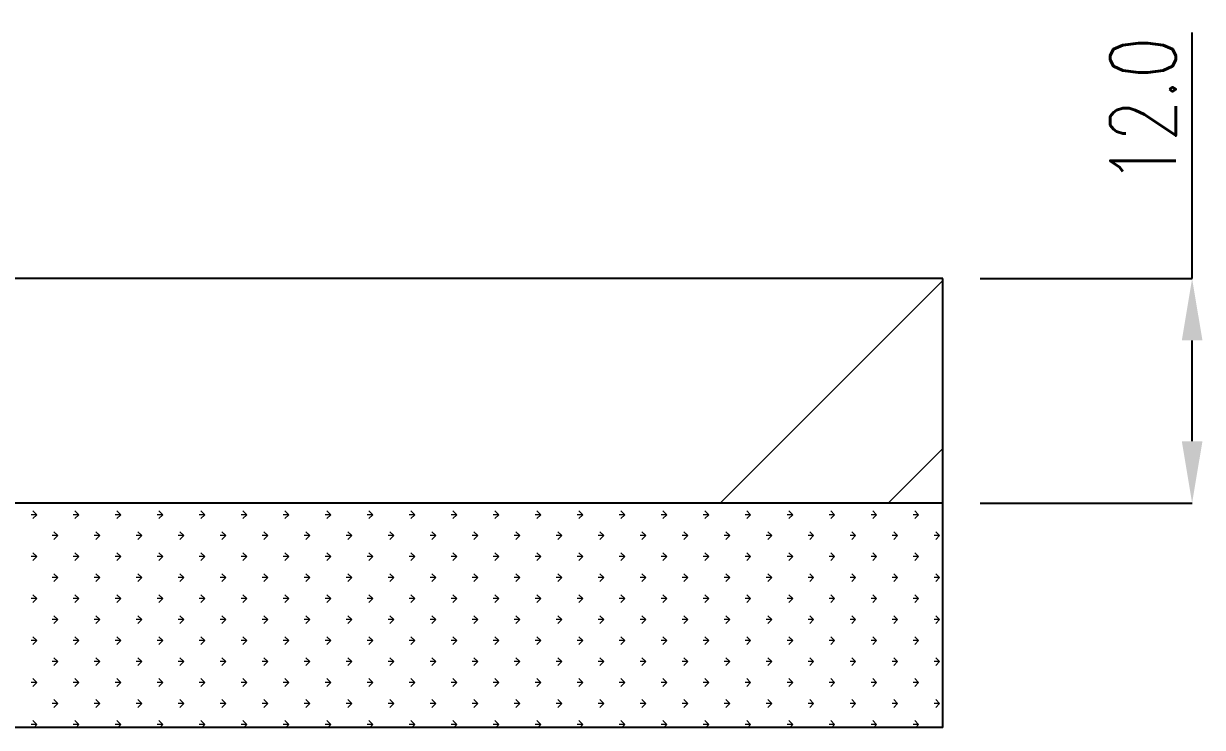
# Model space of a CAD drawing. Header units: millimetres. Extents: x 10 to 410, y 8 to 289.
# Drawn here: x 187.4 to 250.4, y 116.4 to 154 of the extents above; entities that cross this region are included whole.
import ezdxf

# ---------------------------------------------------------------- set-up
doc = ezdxf.new("R2010")
doc.units = ezdxf.units.MM
doc.header["$PDSIZE"] = -1
doc.layers.add('SLD-0', color=179, linetype='Continuous')
doc.styles.add('SLDTEXTSTYLE0', font='TXT', dxfattribs={"width": 0.75, "bigfont": 'bigfont'})
doc.dimstyles.new('SLDDIMSTYLE6', dxfattribs={"dimtxt": 3.5, "dimasz": 3.302, "dimexe": 0, "dimexo": 0.0625, "dimgap": 0.875, "dimtad": 1, "dimdec": 1, "dimrnd": 1e-09, "dimzin": 4, "dimdsep": 46, "dimtxsty": 'SLDTEXTSTYLE0', "dimsah": 1, "dimcen": 0.09, "dimadec": 0, "dimazin": 1, "dimtfac": 1, "dimtdec": 1, "dimtofl": 0, "dimtmove": 0, "dimatfit": 3, "dimfxl": 1, "dimfrac": 2, "dimtolj": 1, "dimtzin": 12, "dimarcsym": 0})

# ---------------------------------------------------------------- blocks, each defined once
blk = doc.blocks.new('SW_HATCH_1')
at = {"color": 0, "linetype": 'Continuous', "lineweight": 18}
for p, q in [((152.664, 11.225), (152.454, 11.436)), ((154.909, 11.225), (154.699, 11.436)), ((157.154, 11.225), (156.944, 11.436)), ((159.4, 11.225), (159.189, 11.436)), ((161.645, 11.225), (161.434, 11.436)), ((163.89, 11.225), (163.679, 11.436)), ((166.135, 11.225), (165.924, 11.436)), ((168.38, 11.225), (168.169, 11.436)), ((170.625, 11.225), (170.414, 11.436)), ((172.87, 11.225), (172.659, 11.436)), ((175.115, 11.225), (174.905, 11.436)), ((177.36, 11.225), (177.15, 11.436)), ((179.605, 11.225), (179.395, 11.436)), ((181.85, 11.225), (181.64, 11.436)), ((184.095, 11.225), (183.885, 11.436)), ((186.34, 11.225), (186.13, 11.436)), ((188.585, 11.225), (188.375, 11.436)), ((190.83, 11.225), (190.62, 11.436)), ((193.076, 11.225), (192.865, 11.436)), ((195.321, 11.225), (195.11, 11.436)), ((197.566, 11.225), (197.355, 11.436)), ((199.811, 11.225), (199.6, 11.436)), ((152.664, 11.225), (152.367, 11.225)), ((152.664, 11.225), (152.454, 11.015)), ((154.909, 11.225), (154.612, 11.225)), ((154.909, 11.225), (154.699, 11.015)), ((157.154, 11.225), (156.857, 11.225)), ((157.154, 11.225), (156.944, 11.015)), ((159.4, 11.225), (159.102, 11.225)), ((159.4, 11.225), (159.189, 11.015)), ((161.645, 11.225), (161.347, 11.225)), ((161.645, 11.225), (161.434, 11.015)), ((163.89, 11.225), (163.592, 11.225)), ((163.89, 11.225), (163.679, 11.015)), ((166.135, 11.225), (165.837, 11.225)), ((166.135, 11.225), (165.924, 11.015)), ((168.38, 11.225), (168.082, 11.225)), ((168.38, 11.225), (168.169, 11.015)), ((170.625, 11.225), (170.327, 11.225)), ((170.625, 11.225), (170.414, 11.015)), ((172.87, 11.225), (172.572, 11.225)), ((172.87, 11.225), (172.659, 11.015)), ((175.115, 11.225), (174.817, 11.225)), ((175.115, 11.225), (174.905, 11.015)), ((177.36, 11.225), (177.062, 11.225)), ((177.36, 11.225), (177.15, 11.015)), ((179.605, 11.225), (179.307, 11.225)), ((179.605, 11.225), (179.395, 11.015)), ((181.85, 11.225), (181.553, 11.225)), ((181.85, 11.225), (181.64, 11.015)), ((184.095, 11.225), (183.798, 11.225)), ((184.095, 11.225), (183.885, 11.015)), ((186.34, 11.225), (186.043, 11.225)), ((186.34, 11.225), (186.13, 11.015)), ((188.585, 11.225), (188.288, 11.225)), ((188.585, 11.225), (188.375, 11.015)), ((190.83, 11.225), (190.533, 11.225)), ((190.83, 11.225), (190.62, 11.015)), ((193.076, 11.225), (192.778, 11.225)), ((193.076, 11.225), (192.865, 11.015)), ((195.321, 11.225), (195.023, 11.225)), ((195.321, 11.225), (195.11, 11.015)), ((197.566, 11.225), (197.268, 11.225)), ((197.566, 11.225), (197.355, 11.015)), ((199.811, 11.225), (199.513, 11.225)), ((199.811, 11.225), (199.6, 11.015)), ((153.787, 10.103), (153.489, 10.103)), ((153.787, 10.103), (153.576, 10.313)), ((153.787, 10.103), (153.576, 9.892)), ((156.032, 10.103), (155.734, 10.103)), ((156.032, 10.103), (155.821, 10.313)), ((156.032, 10.103), (155.821, 9.892)), ((158.277, 10.103), (157.979, 10.103)), ((158.277, 10.103), (158.067, 10.313)), ((158.277, 10.103), (158.067, 9.892)), ((160.522, 10.103), (160.224, 10.103)), ((160.522, 10.103), (160.312, 10.313)), ((160.522, 10.103), (160.312, 9.892)), ((162.767, 10.103), (162.469, 10.103)), ((162.767, 10.103), (162.557, 10.313)), ((162.767, 10.103), (162.557, 9.892)), ((165.012, 10.103), (164.715, 10.103)), ((165.012, 10.103), (164.802, 10.313)), ((165.012, 10.103), (164.802, 9.892)), ((167.257, 10.103), (166.96, 10.103)), ((167.257, 10.103), (167.047, 10.313)), ((167.257, 10.103), (167.047, 9.892)), ((169.502, 10.103), (169.205, 10.103)), ((169.502, 10.103), (169.292, 10.313)), ((169.502, 10.103), (169.292, 9.892)), ((171.747, 10.103), (171.45, 10.103)), ((171.747, 10.103), (171.537, 10.313)), ((171.747, 10.103), (171.537, 9.892)), ((173.992, 10.103), (173.695, 10.103)), ((173.992, 10.103), (173.782, 10.313)), ((173.992, 10.103), (173.782, 9.892)), ((176.238, 10.103), (175.94, 10.103)), ((176.238, 10.103), (176.027, 10.313)), ((176.238, 10.103), (176.027, 9.892)), ((178.483, 10.103), (178.185, 10.103)), ((178.483, 10.103), (178.272, 10.313)), ((178.483, 10.103), (178.272, 9.892)), ((180.728, 10.103), (180.43, 10.103)), ((180.728, 10.103), (180.517, 10.313)), ((180.728, 10.103), (180.517, 9.892)), ((182.973, 10.103), (182.675, 10.103)), ((182.973, 10.103), (182.762, 10.313)), ((182.973, 10.103), (182.762, 9.892)), ((185.218, 10.103), (184.92, 10.103)), ((185.218, 10.103), (185.007, 10.313)), ((185.218, 10.103), (185.007, 9.892)), ((187.463, 10.103), (187.165, 10.103)), ((187.463, 10.103), (187.252, 10.313)), ((187.463, 10.103), (187.252, 9.892)), ((189.708, 10.103), (189.41, 10.103)), ((189.708, 10.103), (189.497, 10.313)), ((189.708, 10.103), (189.497, 9.892)), ((191.953, 10.103), (191.655, 10.103)), ((191.953, 10.103), (191.742, 10.313)), ((191.953, 10.103), (191.742, 9.892)), ((194.198, 10.103), (193.9, 10.103)), ((194.198, 10.103), (193.988, 10.313)), ((194.198, 10.103), (193.988, 9.892)), ((196.443, 10.103), (196.145, 10.103)), ((196.443, 10.103), (196.233, 10.313)), ((196.443, 10.103), (196.233, 9.892)), ((198.688, 10.103), (198.391, 10.103)), ((198.688, 10.103), (198.478, 10.313)), ((198.688, 10.103), (198.478, 9.892)), ((200.933, 10.103), (200.636, 10.103)), ((200.933, 10.103), (200.723, 10.313)), ((200.933, 10.103), (200.723, 9.892)), ((152.664, 8.98), (152.367, 8.98)), ((152.664, 8.98), (152.454, 9.191)), ((152.664, 8.98), (152.454, 8.77)), ((154.909, 8.98), (154.612, 8.98)), ((154.909, 8.98), (154.699, 9.191)), ((154.909, 8.98), (154.699, 8.77)), ((157.154, 8.98), (156.857, 8.98)), ((157.154, 8.98), (156.944, 9.191)), ((157.154, 8.98), (156.944, 8.77)), ((159.4, 8.98), (159.102, 8.98)), ((159.4, 8.98), (159.189, 9.191)), ((159.4, 8.98), (159.189, 8.77)), ((161.645, 8.98), (161.347, 8.98)), ((161.645, 8.98), (161.434, 9.191)), ((161.645, 8.98), (161.434, 8.77)), ((163.89, 8.98), (163.592, 8.98)), ((163.89, 8.98), (163.679, 9.191)), ((163.89, 8.98), (163.679, 8.77)), ((166.135, 8.98), (165.837, 8.98)), ((166.135, 8.98), (165.924, 9.191)), ((166.135, 8.98), (165.924, 8.77)), ((168.38, 8.98), (168.082, 8.98)), ((168.38, 8.98), (168.169, 9.191)), ((168.38, 8.98), (168.169, 8.77)), ((170.625, 8.98), (170.327, 8.98)), ((170.625, 8.98), (170.414, 9.191)), ((170.625, 8.98), (170.414, 8.77)), ((172.87, 8.98), (172.572, 8.98)), ((172.87, 8.98), (172.659, 9.191)), ((172.87, 8.98), (172.659, 8.77)), ((175.115, 8.98), (174.817, 8.98)), ((175.115, 8.98), (174.905, 9.191)), ((175.115, 8.98), (174.905, 8.77)), ((177.36, 8.98), (177.062, 8.98)), ((177.36, 8.98), (177.15, 9.191)), ((177.36, 8.98), (177.15, 8.77)), ((179.605, 8.98), (179.307, 8.98)), ((179.605, 8.98), (179.395, 9.191)), ((179.605, 8.98), (179.395, 8.77)), ((181.85, 8.98), (181.553, 8.98)), ((181.85, 8.98), (181.64, 9.191)), ((181.85, 8.98), (181.64, 8.77)), ((184.095, 8.98), (183.798, 8.98)), ((184.095, 8.98), (183.885, 9.191)), ((184.095, 8.98), (183.885, 8.77)), ((186.34, 8.98), (186.043, 8.98)), ((186.34, 8.98), (186.13, 9.191)), ((186.34, 8.98), (186.13, 8.77)), ((188.585, 8.98), (188.288, 8.98)), ((188.585, 8.98), (188.375, 9.191)), ((188.585, 8.98), (188.375, 8.77)), ((190.83, 8.98), (190.533, 8.98)), ((190.83, 8.98), (190.62, 9.191)), ((190.83, 8.98), (190.62, 8.77)), ((193.076, 8.98), (192.778, 8.98)), ((193.076, 8.98), (192.865, 9.191)), ((193.076, 8.98), (192.865, 8.77)), ((195.321, 8.98), (195.023, 8.98)), ((195.321, 8.98), (195.11, 9.191)), ((195.321, 8.98), (195.11, 8.77)), ((197.566, 8.98), (197.268, 8.98)), ((197.566, 8.98), (197.355, 9.191)), ((197.566, 8.98), (197.355, 8.77)), ((199.811, 8.98), (199.513, 8.98)), ((199.811, 8.98), (199.6, 9.191)), ((199.811, 8.98), (199.6, 8.77)), ((153.787, 7.858), (153.489, 7.858)), ((153.787, 7.858), (153.576, 8.068)), ((153.787, 7.858), (153.576, 7.647)), ((156.032, 7.858), (155.734, 7.858)), ((156.032, 7.858), (155.821, 8.068)), ((156.032, 7.858), (155.821, 7.647)), ((158.277, 7.858), (157.979, 7.858)), ((158.277, 7.858), (158.067, 8.068)), ((158.277, 7.858), (158.067, 7.647)), ((160.522, 7.858), (160.224, 7.858)), ((160.522, 7.858), (160.312, 8.068)), ((160.522, 7.858), (160.312, 7.647)), ((162.767, 7.858), (162.469, 7.858)), ((162.767, 7.858), (162.557, 8.068)), ((162.767, 7.858), (162.557, 7.647)), ((165.012, 7.858), (164.715, 7.858)), ((165.012, 7.858), (164.802, 8.068)), ((165.012, 7.858), (164.802, 7.647)), ((167.257, 7.858), (166.96, 7.858)), ((167.257, 7.858), (167.047, 8.068)), ((167.257, 7.858), (167.047, 7.647)), ((169.502, 7.858), (169.205, 7.858)), ((169.502, 7.858), (169.292, 8.068)), ((169.502, 7.858), (169.292, 7.647)), ((171.747, 7.858), (171.45, 7.858)), ((171.747, 7.858), (171.537, 8.068)), ((171.747, 7.858), (171.537, 7.647)), ((173.992, 7.858), (173.695, 7.858)), ((173.992, 7.858), (173.782, 8.068)), ((173.992, 7.858), (173.782, 7.647)), ((176.238, 7.858), (175.94, 7.858)), ((176.238, 7.858), (176.027, 8.068)), ((176.238, 7.858), (176.027, 7.647)), ((178.483, 7.858), (178.185, 7.858)), ((178.483, 7.858), (178.272, 8.068)), ((178.483, 7.858), (178.272, 7.647)), ((180.728, 7.858), (180.43, 7.858)), ((180.728, 7.858), (180.517, 8.068)), ((180.728, 7.858), (180.517, 7.647)), ((182.973, 7.858), (182.675, 7.858)), ((182.973, 7.858), (182.762, 8.068)), ((182.973, 7.858), (182.762, 7.647)), ((185.218, 7.858), (184.92, 7.858)), ((185.218, 7.858), (185.007, 8.068)), ((185.218, 7.858), (185.007, 7.647)), ((187.463, 7.858), (187.165, 7.858)), ((187.463, 7.858), (187.252, 8.068)), ((187.463, 7.858), (187.252, 7.647)), ((189.708, 7.858), (189.41, 7.858)), ((189.708, 7.858), (189.497, 8.068)), ((189.708, 7.858), (189.497, 7.647)), ((191.953, 7.858), (191.655, 7.858)), ((191.953, 7.858), (191.742, 8.068)), ((191.953, 7.858), (191.742, 7.647)), ((194.198, 7.858), (193.9, 7.858)), ((194.198, 7.858), (193.988, 8.068)), ((194.198, 7.858), (193.988, 7.647)), ((196.443, 7.858), (196.145, 7.858)), ((196.443, 7.858), (196.233, 8.068)), ((196.443, 7.858), (196.233, 7.647)), ((198.688, 7.858), (198.391, 7.858)), ((198.688, 7.858), (198.478, 8.068)), ((198.688, 7.858), (198.478, 7.647)), ((200.933, 7.858), (200.636, 7.858)), ((200.933, 7.858), (200.723, 8.068)), ((200.933, 7.858), (200.723, 7.647)), ((152.664, 6.735), (152.454, 6.946)), ((154.909, 6.735), (154.699, 6.946)), ((157.154, 6.735), (156.944, 6.946)), ((159.4, 6.735), (159.189, 6.946)), ((161.645, 6.735), (161.434, 6.946)), ((163.89, 6.735), (163.679, 6.946)), ((166.135, 6.735), (165.924, 6.946)), ((168.38, 6.735), (168.169, 6.946)), ((170.625, 6.735), (170.414, 6.946)), ((172.87, 6.735), (172.659, 6.946)), ((175.115, 6.735), (174.905, 6.946)), ((177.36, 6.735), (177.15, 6.946)), ((179.605, 6.735), (179.395, 6.946)), ((181.85, 6.735), (181.64, 6.946)), ((184.095, 6.735), (183.885, 6.946)), ((186.34, 6.735), (186.13, 6.946)), ((188.585, 6.735), (188.375, 6.946)), ((190.83, 6.735), (190.62, 6.946)), ((193.076, 6.735), (192.865, 6.946)), ((195.321, 6.735), (195.11, 6.946)), ((197.566, 6.735), (197.355, 6.946)), ((199.811, 6.735), (199.6, 6.946)), ((152.664, 6.735), (152.367, 6.735)), ((152.664, 6.735), (152.454, 6.525)), ((154.909, 6.735), (154.612, 6.735)), ((154.909, 6.735), (154.699, 6.525)), ((157.154, 6.735), (156.857, 6.735)), ((157.154, 6.735), (156.944, 6.525)), ((159.4, 6.735), (159.102, 6.735)), ((159.4, 6.735), (159.189, 6.525)), ((161.645, 6.735), (161.347, 6.735)), ((161.645, 6.735), (161.434, 6.525)), ((163.89, 6.735), (163.592, 6.735)), ((163.89, 6.735), (163.679, 6.525)), ((166.135, 6.735), (165.837, 6.735)), ((166.135, 6.735), (165.924, 6.525)), ((168.38, 6.735), (168.082, 6.735)), ((168.38, 6.735), (168.169, 6.525)), ((170.625, 6.735), (170.327, 6.735)), ((170.625, 6.735), (170.414, 6.525)), ((172.87, 6.735), (172.572, 6.735)), ((172.87, 6.735), (172.659, 6.525)), ((175.115, 6.735), (174.817, 6.735)), ((175.115, 6.735), (174.905, 6.525)), ((177.36, 6.735), (177.062, 6.735)), ((177.36, 6.735), (177.15, 6.525)), ((179.605, 6.735), (179.307, 6.735)), ((179.605, 6.735), (179.395, 6.525)), ((181.85, 6.735), (181.553, 6.735)), ((181.85, 6.735), (181.64, 6.525)), ((184.095, 6.735), (183.798, 6.735)), ((184.095, 6.735), (183.885, 6.525)), ((186.34, 6.735), (186.043, 6.735)), ((186.34, 6.735), (186.13, 6.525)), ((188.585, 6.735), (188.288, 6.735)), ((188.585, 6.735), (188.375, 6.525)), ((190.83, 6.735), (190.533, 6.735)), ((190.83, 6.735), (190.62, 6.525)), ((193.076, 6.735), (192.778, 6.735)), ((193.076, 6.735), (192.865, 6.525)), ((195.321, 6.735), (195.023, 6.735)), ((195.321, 6.735), (195.11, 6.525)), ((197.566, 6.735), (197.268, 6.735)), ((197.566, 6.735), (197.355, 6.525)), ((199.811, 6.735), (199.513, 6.735)), ((199.811, 6.735), (199.6, 6.525)), ((153.787, 5.613), (153.576, 5.823)), ((156.032, 5.613), (155.821, 5.823)), ((158.277, 5.613), (158.067, 5.823)), ((160.522, 5.613), (160.312, 5.823)), ((162.767, 5.613), (162.557, 5.823)), ((165.012, 5.613), (164.802, 5.823)), ((167.257, 5.613), (167.047, 5.823)), ((169.502, 5.613), (169.292, 5.823)), ((171.747, 5.613), (171.537, 5.823)), ((173.992, 5.613), (173.782, 5.823)), ((176.238, 5.613), (176.027, 5.823)), ((178.483, 5.613), (178.272, 5.823)), ((180.728, 5.613), (180.517, 5.823)), ((182.973, 5.613), (182.762, 5.823)), ((185.218, 5.613), (185.007, 5.823)), ((187.463, 5.613), (187.252, 5.823)), ((189.708, 5.613), (189.497, 5.823)), ((191.953, 5.613), (191.742, 5.823)), ((194.198, 5.613), (193.988, 5.823)), ((196.443, 5.613), (196.233, 5.823)), ((198.688, 5.613), (198.478, 5.823)), ((200.933, 5.613), (200.723, 5.823)), ((153.787, 5.613), (153.489, 5.613)), ((153.787, 5.613), (153.576, 5.402)), ((156.032, 5.613), (155.734, 5.613)), ((156.032, 5.613), (155.821, 5.402)), ((158.277, 5.613), (157.979, 5.613)), ((158.277, 5.613), (158.067, 5.402)), ((160.522, 5.613), (160.224, 5.613)), ((160.522, 5.613), (160.312, 5.402)), ((162.767, 5.613), (162.469, 5.613)), ((162.767, 5.613), (162.557, 5.402)), ((165.012, 5.613), (164.715, 5.613)), ((165.012, 5.613), (164.802, 5.402)), ((167.257, 5.613), (166.96, 5.613)), ((167.257, 5.613), (167.047, 5.402)), ((169.502, 5.613), (169.205, 5.613)), ((169.502, 5.613), (169.292, 5.402)), ((171.747, 5.613), (171.45, 5.613)), ((171.747, 5.613), (171.537, 5.402)), ((173.992, 5.613), (173.695, 5.613)), ((173.992, 5.613), (173.782, 5.402)), ((176.238, 5.613), (175.94, 5.613)), ((176.238, 5.613), (176.027, 5.402)), ((178.483, 5.613), (178.185, 5.613)), ((178.483, 5.613), (178.272, 5.402)), ((180.728, 5.613), (180.43, 5.613)), ((180.728, 5.613), (180.517, 5.402)), ((182.973, 5.613), (182.675, 5.613)), ((182.973, 5.613), (182.762, 5.402)), ((185.218, 5.613), (184.92, 5.613)), ((185.218, 5.613), (185.007, 5.402)), ((187.463, 5.613), (187.165, 5.613)), ((187.463, 5.613), (187.252, 5.402)), ((189.708, 5.613), (189.41, 5.613)), ((189.708, 5.613), (189.497, 5.402)), ((191.953, 5.613), (191.655, 5.613)), ((191.953, 5.613), (191.742, 5.402)), ((194.198, 5.613), (193.9, 5.613)), ((194.198, 5.613), (193.988, 5.402)), ((196.443, 5.613), (196.145, 5.613)), ((196.443, 5.613), (196.233, 5.402)), ((198.688, 5.613), (198.391, 5.613)), ((198.688, 5.613), (198.478, 5.402)), ((200.933, 5.613), (200.636, 5.613)), ((200.933, 5.613), (200.723, 5.402)), ((152.664, 4.49), (152.367, 4.49)), ((152.664, 4.49), (152.454, 4.701)), ((152.664, 4.49), (152.454, 4.28)), ((154.909, 4.49), (154.612, 4.49)), ((154.909, 4.49), (154.699, 4.701)), ((154.909, 4.49), (154.699, 4.28)), ((157.154, 4.49), (156.857, 4.49)), ((157.154, 4.49), (156.944, 4.701)), ((157.154, 4.49), (156.944, 4.28)), ((159.4, 4.49), (159.102, 4.49)), ((159.4, 4.49), (159.189, 4.701)), ((159.4, 4.49), (159.189, 4.28)), ((161.645, 4.49), (161.347, 4.49)), ((161.645, 4.49), (161.434, 4.701)), ((161.645, 4.49), (161.434, 4.28)), ((163.89, 4.49), (163.592, 4.49)), ((163.89, 4.49), (163.679, 4.701)), ((163.89, 4.49), (163.679, 4.28)), ((166.135, 4.49), (165.837, 4.49)), ((166.135, 4.49), (165.924, 4.701)), ((166.135, 4.49), (165.924, 4.28)), ((168.38, 4.49), (168.082, 4.49)), ((168.38, 4.49), (168.169, 4.701)), ((168.38, 4.49), (168.169, 4.28)), ((170.625, 4.49), (170.327, 4.49)), ((170.625, 4.49), (170.414, 4.701)), ((170.625, 4.49), (170.414, 4.28)), ((172.87, 4.49), (172.572, 4.49)), ((172.87, 4.49), (172.659, 4.701)), ((172.87, 4.49), (172.659, 4.28)), ((175.115, 4.49), (174.817, 4.49)), ((175.115, 4.49), (174.905, 4.701)), ((175.115, 4.49), (174.905, 4.28)), ((177.36, 4.49), (177.062, 4.49)), ((177.36, 4.49), (177.15, 4.701)), ((177.36, 4.49), (177.15, 4.28)), ((179.605, 4.49), (179.307, 4.49)), ((179.605, 4.49), (179.395, 4.701)), ((179.605, 4.49), (179.395, 4.28)), ((181.85, 4.49), (181.553, 4.49)), ((181.85, 4.49), (181.64, 4.701)), ((181.85, 4.49), (181.64, 4.28)), ((184.095, 4.49), (183.798, 4.49)), ((184.095, 4.49), (183.885, 4.701)), ((184.095, 4.49), (183.885, 4.28)), ((186.34, 4.49), (186.043, 4.49)), ((186.34, 4.49), (186.13, 4.701)), ((186.34, 4.49), (186.13, 4.28)), ((188.585, 4.49), (188.288, 4.49)), ((188.585, 4.49), (188.375, 4.701)), ((188.585, 4.49), (188.375, 4.28)), ((190.83, 4.49), (190.533, 4.49)), ((190.83, 4.49), (190.62, 4.701)), ((190.83, 4.49), (190.62, 4.28)), ((193.076, 4.49), (192.778, 4.49)), ((193.076, 4.49), (192.865, 4.701)), ((193.076, 4.49), (192.865, 4.28)), ((195.321, 4.49), (195.023, 4.49)), ((195.321, 4.49), (195.11, 4.701)), ((195.321, 4.49), (195.11, 4.28)), ((197.566, 4.49), (197.268, 4.49)), ((197.566, 4.49), (197.355, 4.701)), ((197.566, 4.49), (197.355, 4.28)), ((199.811, 4.49), (199.513, 4.49)), ((199.811, 4.49), (199.6, 4.701)), ((199.811, 4.49), (199.6, 4.28)), ((153.787, 3.368), (153.489, 3.368)), ((153.787, 3.368), (153.576, 3.578)), ((153.787, 3.368), (153.576, 3.157)), ((156.032, 3.368), (155.734, 3.368)), ((156.032, 3.368), (155.821, 3.578)), ((156.032, 3.368), (155.821, 3.157)), ((158.277, 3.368), (157.979, 3.368)), ((158.277, 3.368), (158.067, 3.578)), ((158.277, 3.368), (158.067, 3.157)), ((160.522, 3.368), (160.224, 3.368)), ((160.522, 3.368), (160.312, 3.578)), ((160.522, 3.368), (160.312, 3.157)), ((162.767, 3.368), (162.469, 3.368)), ((162.767, 3.368), (162.557, 3.578)), ((162.767, 3.368), (162.557, 3.157)), ((165.012, 3.368), (164.715, 3.368)), ((165.012, 3.368), (164.802, 3.578)), ((165.012, 3.368), (164.802, 3.157)), ((167.257, 3.368), (166.96, 3.368)), ((167.257, 3.368), (167.047, 3.578)), ((167.257, 3.368), (167.047, 3.157)), ((169.502, 3.368), (169.205, 3.368)), ((169.502, 3.368), (169.292, 3.578)), ((169.502, 3.368), (169.292, 3.157)), ((171.747, 3.368), (171.45, 3.368)), ((171.747, 3.368), (171.537, 3.578)), ((171.747, 3.368), (171.537, 3.157)), ((173.992, 3.368), (173.695, 3.368)), ((173.992, 3.368), (173.782, 3.578)), ((173.992, 3.368), (173.782, 3.157)), ((176.238, 3.368), (175.94, 3.368)), ((176.238, 3.368), (176.027, 3.578)), ((176.238, 3.368), (176.027, 3.157)), ((178.483, 3.368), (178.185, 3.368)), ((178.483, 3.368), (178.272, 3.578)), ((178.483, 3.368), (178.272, 3.157)), ((180.728, 3.368), (180.43, 3.368)), ((180.728, 3.368), (180.517, 3.578)), ((180.728, 3.368), (180.517, 3.157)), ((182.973, 3.368), (182.675, 3.368)), ((182.973, 3.368), (182.762, 3.578)), ((182.973, 3.368), (182.762, 3.157)), ((185.218, 3.368), (184.92, 3.368)), ((185.218, 3.368), (185.007, 3.578)), ((185.218, 3.368), (185.007, 3.157)), ((187.463, 3.368), (187.165, 3.368)), ((187.463, 3.368), (187.252, 3.578)), ((187.463, 3.368), (187.252, 3.157)), ((189.708, 3.368), (189.41, 3.368)), ((189.708, 3.368), (189.497, 3.578)), ((189.708, 3.368), (189.497, 3.157)), ((191.953, 3.368), (191.655, 3.368)), ((191.953, 3.368), (191.742, 3.578)), ((191.953, 3.368), (191.742, 3.157)), ((194.198, 3.368), (193.9, 3.368)), ((194.198, 3.368), (193.988, 3.578)), ((194.198, 3.368), (193.988, 3.157)), ((196.443, 3.368), (196.145, 3.368)), ((196.443, 3.368), (196.233, 3.578)), ((196.443, 3.368), (196.233, 3.157)), ((198.688, 3.368), (198.391, 3.368)), ((198.688, 3.368), (198.478, 3.578)), ((198.688, 3.368), (198.478, 3.157)), ((200.933, 3.368), (200.636, 3.368)), ((200.933, 3.368), (200.723, 3.578)), ((200.933, 3.368), (200.723, 3.157)), ((152.664, 2.245), (152.367, 2.245)), ((152.664, 2.245), (152.454, 2.456)), ((152.664, 2.245), (152.454, 2.035)), ((154.909, 2.245), (154.612, 2.245)), ((154.909, 2.245), (154.699, 2.456)), ((154.909, 2.245), (154.699, 2.035)), ((157.154, 2.245), (156.857, 2.245)), ((157.154, 2.245), (156.944, 2.456)), ((157.154, 2.245), (156.944, 2.035)), ((159.4, 2.245), (159.102, 2.245)), ((159.4, 2.245), (159.189, 2.456)), ((159.4, 2.245), (159.189, 2.035)), ((161.645, 2.245), (161.347, 2.245)), ((161.645, 2.245), (161.434, 2.456)), ((161.645, 2.245), (161.434, 2.035)), ((163.89, 2.245), (163.592, 2.245)), ((163.89, 2.245), (163.679, 2.456)), ((163.89, 2.245), (163.679, 2.035)), ((166.135, 2.245), (165.837, 2.245)), ((166.135, 2.245), (165.924, 2.456)), ((166.135, 2.245), (165.924, 2.035)), ((168.38, 2.245), (168.082, 2.245)), ((168.38, 2.245), (168.169, 2.456)), ((168.38, 2.245), (168.169, 2.035)), ((170.625, 2.245), (170.327, 2.245)), ((170.625, 2.245), (170.414, 2.456)), ((170.625, 2.245), (170.414, 2.035)), ((172.87, 2.245), (172.572, 2.245)), ((172.87, 2.245), (172.659, 2.456)), ((172.87, 2.245), (172.659, 2.035)), ((175.115, 2.245), (174.817, 2.245)), ((175.115, 2.245), (174.905, 2.456)), ((175.115, 2.245), (174.905, 2.035)), ((177.36, 2.245), (177.062, 2.245)), ((177.36, 2.245), (177.15, 2.456)), ((177.36, 2.245), (177.15, 2.035)), ((179.605, 2.245), (179.307, 2.245)), ((179.605, 2.245), (179.395, 2.456)), ((179.605, 2.245), (179.395, 2.035)), ((181.85, 2.245), (181.553, 2.245)), ((181.85, 2.245), (181.64, 2.456)), ((181.85, 2.245), (181.64, 2.035)), ((184.095, 2.245), (183.798, 2.245)), ((184.095, 2.245), (183.885, 2.456)), ((184.095, 2.245), (183.885, 2.035)), ((186.34, 2.245), (186.043, 2.245)), ((186.34, 2.245), (186.13, 2.456)), ((186.34, 2.245), (186.13, 2.035)), ((188.585, 2.245), (188.288, 2.245)), ((188.585, 2.245), (188.375, 2.456)), ((188.585, 2.245), (188.375, 2.035)), ((190.83, 2.245), (190.533, 2.245)), ((190.83, 2.245), (190.62, 2.456)), ((190.83, 2.245), (190.62, 2.035)), ((193.076, 2.245), (192.778, 2.245)), ((193.076, 2.245), (192.865, 2.456)), ((193.076, 2.245), (192.865, 2.035)), ((195.321, 2.245), (195.023, 2.245)), ((195.321, 2.245), (195.11, 2.456)), ((195.321, 2.245), (195.11, 2.035)), ((197.566, 2.245), (197.268, 2.245)), ((197.566, 2.245), (197.355, 2.456)), ((197.566, 2.245), (197.355, 2.035)), ((199.811, 2.245), (199.513, 2.245)), ((199.811, 2.245), (199.6, 2.456)), ((199.811, 2.245), (199.6, 2.035)), ((153.787, 1.123), (153.576, 1.333)), ((156.032, 1.123), (155.821, 1.333)), ((158.277, 1.123), (158.067, 1.333)), ((160.522, 1.123), (160.312, 1.333)), ((162.767, 1.123), (162.557, 1.333)), ((165.012, 1.123), (164.802, 1.333)), ((167.257, 1.123), (167.047, 1.333)), ((169.502, 1.123), (169.292, 1.333)), ((171.747, 1.123), (171.537, 1.333)), ((173.992, 1.123), (173.782, 1.333)), ((176.238, 1.123), (176.027, 1.333)), ((178.483, 1.123), (178.272, 1.333)), ((180.728, 1.123), (180.517, 1.333)), ((182.973, 1.123), (182.762, 1.333)), ((185.218, 1.123), (185.007, 1.333)), ((187.463, 1.123), (187.252, 1.333)), ((189.708, 1.123), (189.497, 1.333)), ((191.953, 1.123), (191.742, 1.333)), ((194.198, 1.123), (193.988, 1.333)), ((196.443, 1.123), (196.233, 1.333)), ((198.688, 1.123), (198.478, 1.333)), ((200.933, 1.123), (200.723, 1.333)), ((153.787, 1.123), (153.489, 1.123)), ((153.787, 1.123), (153.576, 0.912)), ((156.032, 1.123), (155.734, 1.123)), ((156.032, 1.123), (155.821, 0.912)), ((158.277, 1.123), (157.979, 1.123)), ((158.277, 1.123), (158.067, 0.912)), ((160.522, 1.123), (160.224, 1.123)), ((160.522, 1.123), (160.312, 0.912)), ((162.767, 1.123), (162.469, 1.123)), ((162.767, 1.123), (162.557, 0.912)), ((165.012, 1.123), (164.715, 1.123)), ((165.012, 1.123), (164.802, 0.912)), ((167.257, 1.123), (166.96, 1.123)), ((167.257, 1.123), (167.047, 0.912)), ((169.502, 1.123), (169.205, 1.123)), ((169.502, 1.123), (169.292, 0.912)), ((171.747, 1.123), (171.45, 1.123)), ((171.747, 1.123), (171.537, 0.912)), ((173.992, 1.123), (173.695, 1.123)), ((173.992, 1.123), (173.782, 0.912)), ((176.238, 1.123), (175.94, 1.123)), ((176.238, 1.123), (176.027, 0.912)), ((178.483, 1.123), (178.185, 1.123)), ((178.483, 1.123), (178.272, 0.912)), ((180.728, 1.123), (180.43, 1.123)), ((180.728, 1.123), (180.517, 0.912)), ((182.973, 1.123), (182.675, 1.123)), ((182.973, 1.123), (182.762, 0.912)), ((185.218, 1.123), (184.92, 1.123)), ((185.218, 1.123), (185.007, 0.912)), ((187.463, 1.123), (187.165, 1.123)), ((187.463, 1.123), (187.252, 0.912)), ((189.708, 1.123), (189.41, 1.123)), ((189.708, 1.123), (189.497, 0.912)), ((191.953, 1.123), (191.655, 1.123)), ((191.953, 1.123), (191.742, 0.912)), ((194.198, 1.123), (193.9, 1.123)), ((194.198, 1.123), (193.988, 0.912)), ((196.443, 1.123), (196.145, 1.123)), ((196.443, 1.123), (196.233, 0.912)), ((198.688, 1.123), (198.391, 1.123)), ((198.688, 1.123), (198.478, 0.912)), ((200.933, 1.123), (200.636, 1.123)), ((200.933, 1.123), (200.723, 0.912)), ((152.664, 0), (152.367, 0)), ((152.664, 0), (152.454, 0.21)), ((154.909, 0), (154.612, 0)), ((154.909, 0), (154.699, 0.21)), ((157.154, 0), (156.857, 0)), ((157.154, 0), (156.944, 0.21)), ((159.4, 0), (159.102, 0)), ((159.4, 0), (159.189, 0.21)), ((161.645, 0), (161.347, 0)), ((161.645, 0), (161.434, 0.21)), ((163.89, 0), (163.592, 0)), ((163.89, 0), (163.679, 0.21)), ((166.135, 0), (165.837, 0)), ((166.135, 0), (165.924, 0.21)), ((168.38, 0), (168.082, 0)), ((168.38, 0), (168.169, 0.21)), ((170.625, 0), (170.327, 0)), ((170.625, 0), (170.414, 0.21)), ((172.87, 0), (172.572, 0)), ((172.87, 0), (172.659, 0.21)), ((175.115, 0), (174.817, 0)), ((175.115, 0), (174.905, 0.21)), ((177.36, 0), (177.062, 0)), ((177.36, 0), (177.15, 0.21)), ((179.605, 0), (179.307, 0)), ((179.605, 0), (179.395, 0.21)), ((181.85, 0), (181.553, 0)), ((181.85, 0), (181.64, 0.21)), ((184.095, 0), (183.798, 0)), ((184.095, 0), (183.885, 0.21)), ((186.34, 0), (186.043, 0)), ((186.34, 0), (186.13, 0.21)), ((188.585, 0), (188.288, 0)), ((188.585, 0), (188.375, 0.21)), ((190.83, 0), (190.533, 0)), ((190.83, 0), (190.62, 0.21)), ((193.076, 0), (192.778, 0)), ((193.076, 0), (192.865, 0.21)), ((195.321, 0), (195.023, 0)), ((195.321, 0), (195.11, 0.21)), ((197.566, 0), (197.268, 0)), ((197.566, 0), (197.355, 0.21)), ((199.811, 0), (199.513, 0)), ((199.811, 0), (199.6, 0.21)), ((152.664, 0), (152.512, -0.152)), ((154.909, 0), (154.757, -0.152)), ((157.154, 0), (157.002, -0.152)), ((159.4, 0), (159.247, -0.152)), ((161.645, 0), (161.492, -0.152)), ((163.89, 0), (163.738, -0.152)), ((166.135, 0), (165.983, -0.152)), ((168.38, 0), (168.228, -0.152)), ((170.625, 0), (170.473, -0.152)), ((172.87, 0), (172.718, -0.152)), ((175.115, 0), (174.963, -0.152)), ((177.36, 0), (177.208, -0.152)), ((179.605, 0), (179.453, -0.152)), ((181.85, 0), (181.698, -0.152)), ((184.095, 0), (183.943, -0.152)), ((186.34, 0), (186.188, -0.152)), ((188.585, 0), (188.433, -0.152)), ((190.83, 0), (190.678, -0.152)), ((193.076, 0), (192.923, -0.152)), ((195.321, 0), (195.168, -0.152)), ((197.566, 0), (197.413, -0.152)), ((199.811, 0), (199.659, -0.152))]:
    blk.add_line(p, q, dxfattribs=at)
blk = doc.blocks.new('SW_HATCH_2')
at = {"color": 0, "linetype": 'Continuous', "lineweight": 18}
for p, q in [((0, 0), (-1.32, -1.32)), ((8.98, 0), (-1.32, -10.3)), ((17.961, 0), (5.961, -12)), ((98.68, -0.103), (86.783, -12)), ((98.68, -9.083), (95.763, -12))]:
    blk.add_line(p, q, dxfattribs=at)
blk = doc.blocks.new('_D_6')
at = {"layer": 'Defpoints', "color": 0, "transparency": 16777216}
for p in [(236.523, 140.371), (249.852, 140.371), (236.523, 128.371)]:
    blk.add_point(p, dxfattribs=at)
at = {"layer": 'SLD-0', "color": 0, "lineweight": -2, "transparency": 16777216}
for p, q in [((249.852, 140.371), (249.852, 153.528)), ((238.523, 140.371), (249.852, 140.371)), ((249.852, 131.673), (249.852, 137.069)), ((238.523, 128.371), (249.852, 128.371))]:
    blk.add_line(p, q, dxfattribs=at)
at = {"layer": 'SLD-0', "color": 0, "transparency": 16777216}
for points in [[(249.302, 137.069), (250.403, 137.069), (249.852, 140.371)], [(249.302, 131.673), (250.403, 131.673), (249.852, 128.371)]]:
    blk.add_solid(points, dxfattribs=at)
at = {"layer": 'SLD-0', "color": 0, "transparency": 16777216, "insert": (245.477, 149.371), "char_height": 3.5, "attachment_point": 2, "rotation": 90, "style": 'SLDTEXTSTYLE0'}
blk.add_mtext('\\A1;12.0', dxfattribs=at)

msp = doc.modelspace()

# ---------------------------------------------------------------- linework, layer by layer
at = {"color": 0, "linetype": 'Continuous', "lineweight": 25}
for p, q in [((236.523, 140.371), (136.523, 140.371)), ((236.523, 128.371), (236.523, 140.371)), ((236.523, 128.371), (34.123, 128.371)), ((236.523, 128.371), (136.523, 128.371)), ((236.523, 116.371), (236.523, 128.371)), ((236.523, 116.371), (34.123, 116.371))]:
    msp.add_line(p, q, dxfattribs=at)

# ---------------------------------------------------------------- block references
at = {"color": 0, "linetype": 'Continuous', "lineweight": 18}
for name, p in [('SW_HATCH_2', (137.843, 140.371)), ('SW_HATCH_1', (35.418, 116.523))]:
    msp.add_blockref(name, p, dxfattribs=at)

# ---------------------------------------------------------------- dimensions: what is measured, and where the dimension line sits
at = {"layer": 'SLD-0', "color": 0}
dim = msp.add_linear_dim(base=(249.852, 140.371), p1=(236.523, 128.371), p2=(236.523, 140.371), angle=90, dimstyle='SLDDIMSTYLE6', override={"dimexo": 2}, dxfattribs=at)
dim.commit()
dim.dimension.update_dxf_attribs({"geometry": '_D_6', "text_midpoint": (249.852, 149.371), "dimtype": 160})

doc.saveas('drawing.dxf')
